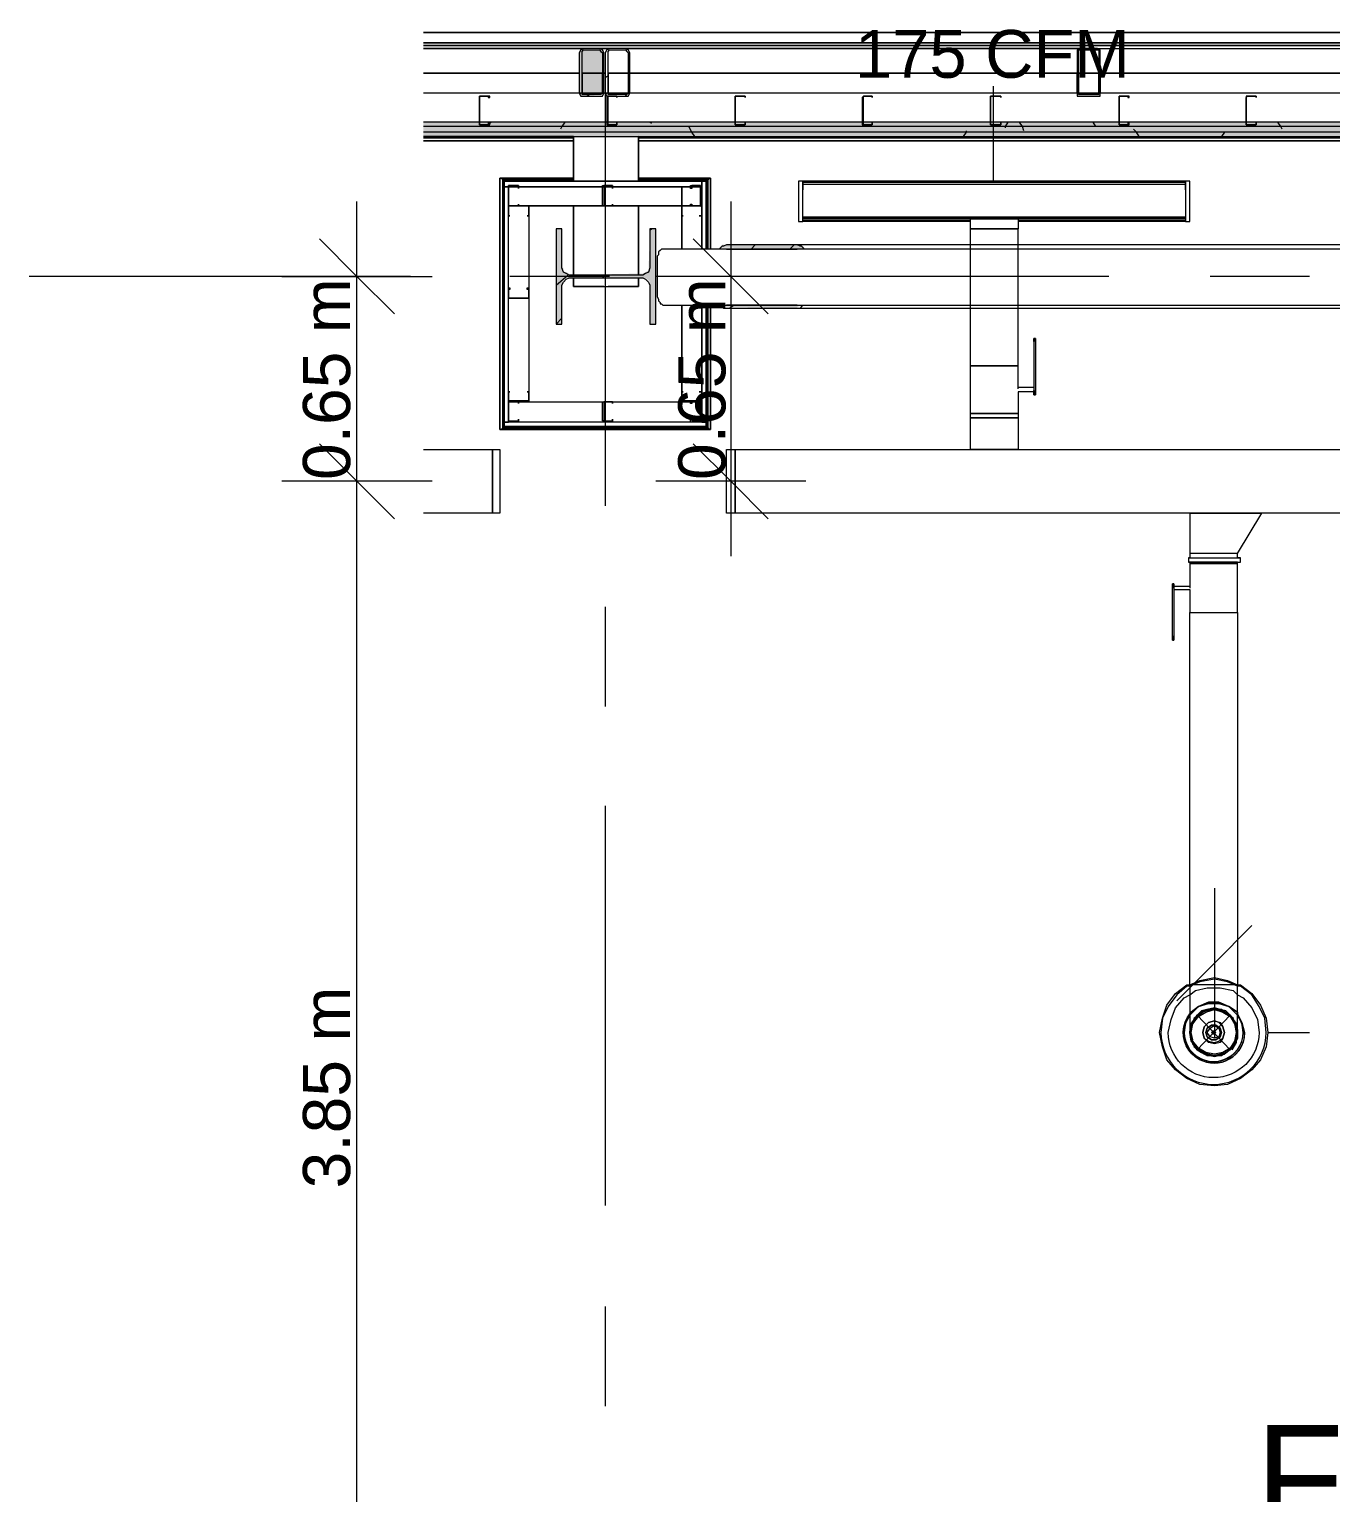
# Model space of a CAD drawing. Header units: metres. Extents: x -2 to 237, y -8 to 52.
# Drawn here: x 5.775 to 9.908, y 43.58 to 48.229 of the extents above; entities that cross this region are included whole.
import ezdxf

# ---------------------------------------------------------------- set-up
doc = ezdxf.new("R2010")
doc.units = ezdxf.units.M
doc.layers.add('HVAC - Ductos', color=5, linetype='Continuous', lineweight=0)
doc.layers.add('PDF3_Text', color=7, linetype='Continuous', lineweight=0)
doc.layers.add('PDF3_Geometry', color=7, linetype='Continuous', lineweight=0, true_color=0xaaaaaa)
doc.layers.add('PDF3_Solid Fills', color=7, linetype='Continuous', lineweight=0, true_color=0xffffff)
doc.styles.add('PDF ArialUnicodeMS-Bold-Identity-H', font='arial.ttf')
doc.styles.add('PDF Helvetica', font='')
doc.styles.get('PDF Helvetica').set_extended_font_data('Helvetica')

msp = doc.modelspace()

# ---------------------------------------------------------------- hatches: boundary and pattern name
at = {"layer": 'PDF3_Solid Fills', "lineweight": 0, "transparency": 33554559}
for points in [[(7.5994, 48.163), (7.5948, 48.1676), (7.5261, 48.1676), (7.5215, 48.1584), (7.5215, 48.0256), (7.5261, 48.0256), (7.5261, 48.0164), (7.5948, 48.021)], [(58.6858, 47.9293), (35.6222, 47.9339), (7.0265, 47.9339), (7.0265, 47.9201), (58.6858, 47.9201)], [(58.6537, 47.9018), (58.6721, 47.8972), (58.6721, 47.9201), (7.0265, 47.9201), (7.0265, 47.9018)], [(7.0265, 47.888), (58.6399, 47.888), (58.6536, 47.8835), (58.6537, 47.8835), (58.6537, 47.9018), (7.0265, 47.9018)], [(7.746, 47.5947), (7.7414, 47.4618), (7.7231, 47.4526), (7.4894, 47.448), (7.4894, 47.4526), (7.4802, 47.4572), (7.471, 47.4572), (7.471, 47.471), (7.4664, 47.471), (7.4664, 47.5947), (7.4481, 47.5947), (7.4481, 47.2922), (7.4664, 47.2922), (7.4664, 47.4205), (7.471, 47.4297), (7.4802, 47.4389), (7.7323, 47.4389), (7.746, 47.4251), (7.746, 47.2922), (7.7644, 47.2922), (7.7644, 47.5947)]]:
    msp.add_hatch(color=256, dxfattribs=at).paths.add_polyline_path(points)
h = msp.add_hatch(color=256, dxfattribs=at)
h.paths.add_polyline_path([(9.1715, 48.1676), (9.1761, 48.1631), (9.1761, 48.1676)])
h.paths.add_polyline_path([(9.1073, 48.1584), (9.1027, 48.1584), (9.1027, 48.0164), (9.1761, 48.0164), (9.1761, 48.1584), (9.1715, 48.1584), (9.1715, 48.021), (9.1073, 48.021)])
h.paths.add_polyline_path([(9.1073, 48.163), (9.1073, 48.1676), (9.1027, 48.1676)])
h.paths.add_polyline_path([(9.1669, 48.163), (9.1669, 48.1676), (9.1119, 48.1676)])
h = msp.add_hatch(color=256, dxfattribs=at)
h.paths.add_polyline_path([(7.9752, 47.3518), (7.989, 47.3472), (8.2136, 47.3426), (8.2136, 47.3472), (8.2273, 47.3518)])
h.paths.add_polyline_path([(8.2365, 47.5351), (8.2273, 47.5443), (7.9752, 47.5443), (7.9707, 47.5397), (7.9661, 47.5351), (8.2365, 47.5305)])

# ---------------------------------------------------------------- linework, layer by layer
at = {"layer": 'HVAC - Ductos', "lineweight": 0}
for points in [[(8.8369, 47.746), (8.8369, 48.0484)], [(9.4465, 47.723), (9.4465, 47.746), (9.4465, 47.7414), (8.2319, 47.7414), (8.2319, 47.746), (8.2319, 47.723)], [(9.4465, 47.746), (8.2319, 47.746)], [(6.8156, 10.4051), (6.8156, 11.4134), (6.8156, 14.7502), (6.8156, 18.2289), (6.8156, 25.5898), (6.8156, 26.3553), (6.8156, 29.417), (6.8156, 33.6429), (6.8156, 34.9721), (6.8156, 39.8809), (6.8156, 42.938), (6.8156, 46.7926), (6.8156, 47.6818)], [(8.0027, 47.6818), (8.0027, 46.5543)], [(8.2319, 47.6726), (8.2319, 47.6818), (8.2319, 47.691)], [(9.4465, 47.691), (9.4465, 47.6818), (9.4465, 47.6726)], [(8.7636, 47.6176), (8.2319, 47.6176), (8.2319, 47.6222), (8.2319, 47.6405), (8.2319, 47.6497)], [(8.2319, 47.636), (8.2319, 47.6405), (8.2319, 47.6451)], [(8.2319, 47.6222), (8.7636, 47.6222)], [(8.9652, 47.2372), (8.9652, 47.2418), (8.9652, 47.2463), (8.9652, 47.2418), (8.9652, 47.2372), (8.9652, 47.0814), (8.9652, 47.0768), (8.9652, 47.0722), (8.9652, 47.0676), (8.9652, 47.0722), (8.9652, 47.0768), (8.9652, 47.0814), (8.9652, 47.0768), (8.9148, 47.0768), (8.9148, 47.008), (8.9148, 46.9943), (8.9148, 46.8934), (8.9102, 46.8934), (8.9056, 46.8934), (8.8919, 46.8934), (8.8782, 46.8934), (8.8598, 46.8934), (8.8369, 46.8934), (8.8186, 46.8934), (8.8002, 46.8934), (8.7865, 46.8934), (8.7727, 46.8934), (8.7636, 46.8934), (8.7636, 46.9943), (8.7727, 46.9943), (8.7865, 46.9943), (8.8002, 46.9943), (8.8186, 46.9943), (8.8369, 46.9943), (8.8598, 46.9943), (8.8782, 46.9943), (8.8919, 46.9943), (8.9056, 46.9943), (8.9102, 46.9943), (8.9148, 46.9943), (8.9102, 46.9943), (8.9056, 46.9943), (8.8919, 46.9943), (8.8782, 46.9943), (8.8598, 46.9943), (8.8369, 46.9943), (8.8186, 46.9943), (8.8002, 46.9943), (8.7865, 46.9943), (8.7727, 46.9943), (8.7636, 46.9943), (8.7636, 47.008), (8.7727, 47.008), (8.7865, 47.008), (8.8002, 47.008), (8.8186, 47.008), (8.8369, 47.008), (8.8598, 47.008), (8.8782, 47.008), (8.8919, 47.008), (8.9056, 47.008), (8.9102, 47.008), (8.9148, 47.008), (8.9102, 47.008), (8.9056, 47.008), (8.8919, 47.008), (8.8782, 47.008), (8.8598, 47.008), (8.8369, 47.008), (8.8186, 47.008), (8.8002, 47.008), (8.7865, 47.008), (8.7727, 47.008), (8.7636, 47.008), (8.7636, 47.1593), (8.7727, 47.1593), (8.7865, 47.1593), (8.8002, 47.1593), (8.8186, 47.1593), (8.8369, 47.1593), (8.8598, 47.1593), (8.8782, 47.1593), (8.8919, 47.1593), (8.9056, 47.1593), (8.9102, 47.1593), (8.9148, 47.1593), (8.9102, 47.1593), (8.9056, 47.1593), (8.8919, 47.1593), (8.8782, 47.1593), (8.8598, 47.1593), (8.8369, 47.1593), (8.8186, 47.1593), (8.8002, 47.1593), (8.7865, 47.1593), (8.7727, 47.1593), (8.7636, 47.1593), (8.7636, 47.5947), (8.7636, 47.6268), (8.7682, 47.6268), (8.7727, 47.6268), (8.7865, 47.6268), (8.8002, 47.6268), (8.8186, 47.6268), (8.8369, 47.6268), (8.8598, 47.6268), (8.8782, 47.6268), (8.8919, 47.6268), (8.9011, 47.6268), (8.9102, 47.6268), (8.9148, 47.6268), (8.9148, 47.5947), (8.9102, 47.5947), (8.9011, 47.5947), (8.8919, 47.5947), (8.8782, 47.5947), (8.8598, 47.5947), (8.8369, 47.5947), (8.8186, 47.5947), (8.8002, 47.5947), (8.7865, 47.5947), (8.7727, 47.5947), (8.7682, 47.5947), (8.7636, 47.5947), (8.7727, 47.5947), (8.7865, 47.5947), (8.8002, 47.5947), (8.8186, 47.5947), (8.8369, 47.5947), (8.8598, 47.5947), (8.8782, 47.5947), (8.8919, 47.5947), (8.9056, 47.5947), (8.9102, 47.5947), (8.9148, 47.5947), (8.9102, 47.5947)], [(9.4465, 47.6497), (9.4465, 47.6405), (9.4465, 47.6222), (9.4465, 47.6176), (8.9148, 47.6176)], [(8.9148, 47.6222), (9.4465, 47.6222)], [(9.4465, 47.6451), (9.4465, 47.6405), (9.4465, 47.636)], [(6.6965, 47.5626), (6.8156, 47.4434), (6.9348, 47.3243)], [(8.1219, 47.3243), (8.0027, 47.4434), (7.8836, 47.5626)], [(8.9652, 47.0905), (8.9148, 47.0905), (8.9148, 47.1593), (8.9148, 47.5947)], [(6.5773, 47.4434), (6.8156, 47.4434), (7.054, 47.4434)], [(8.2411, 47.4434), (8.0027, 47.4434), (7.7644, 47.4434)], [(8.9698, 47.2463), (8.9652, 47.2463)], [(8.9698, 47.2372), (8.9698, 47.2418), (8.9698, 47.2463), (8.9698, 47.2418), (8.9698, 47.2372), (8.9698, 47.0814), (8.9698, 47.0768), (8.9698, 47.0722), (8.9698, 47.0676), (8.9698, 47.0722), (8.9698, 47.0768), (8.9698, 47.0814)], [(8.9148, 47.086), (8.9148, 47.0905)], [(8.9652, 47.0676), (8.9652, 47.0722), (8.9652, 47.0676)], [(8.9652, 47.0676), (8.9698, 47.0676)], [(8.9698, 47.0676), (8.9698, 47.0722), (8.9698, 47.0676)], [(6.6965, 46.9118), (6.8156, 46.7926), (6.9348, 46.6734)], [(8.1219, 46.6734), (8.0027, 46.7926), (7.8836, 46.9118)], [(7.0265, 46.8934), (7.2465, 46.8934), (7.2465, 46.6918), (7.0265, 46.6918)], [(7.054, 46.7926), (6.8156, 46.7926), (6.5773, 46.7926)], [(8.2411, 46.7926), (8.0027, 46.7926), (7.7644, 46.7926)], [(9.6115, 46.5634), (9.6894, 46.6918), (9.6848, 46.6918), (9.6665, 46.6918), (9.6436, 46.6918), (9.6115, 46.6918), (9.5382, 46.6918), (9.506, 46.6918), (9.4832, 46.6918), (9.4648, 46.6918), (9.4602, 46.6918), (9.4602, 46.5634)], [(9.4602, 46.6918), (9.4648, 46.6918), (9.4832, 46.6918), (9.506, 46.6918), (9.5382, 46.6918), (9.6115, 46.6918), (9.6436, 46.6918), (9.6665, 46.6918), (9.6848, 46.6918), (9.6894, 46.6918)], [(9.4602, 46.5497), (9.4556, 46.5497), (9.4648, 46.5497), (9.4786, 46.5497), (9.4969, 46.5497), (9.5152, 46.5497), (9.5382, 46.5497), (9.5565, 46.5497), (9.5794, 46.5497), (9.5932, 46.5497), (9.6069, 46.5497), (9.6161, 46.5497), (9.6207, 46.5497), (9.6161, 46.5497), (9.6115, 46.5497), (9.6115, 46.5634), (9.6023, 46.5634), (9.5886, 46.5634), (9.5748, 46.5634), (9.5565, 46.5634), (9.5382, 46.5634), (9.5152, 46.5634), (9.4969, 46.5634), (9.4832, 46.5634), (9.4694, 46.5634), (9.4648, 46.5634), (9.4602, 46.5634), (9.4602, 46.5497), (9.4648, 46.5497), (9.4694, 46.5497)], [(9.4602, 46.536), (9.4556, 46.536), (9.4648, 46.536), (9.4786, 46.536), (9.4969, 46.536), (9.5152, 46.536), (9.5382, 46.536), (9.5565, 46.536), (9.5794, 46.536), (9.5932, 46.536), (9.6069, 46.536), (9.6161, 46.536), (9.6207, 46.536), (9.6207, 46.5497)], [(9.4556, 46.5497), (9.4556, 46.536)], [(9.4786, 46.5497), (9.4832, 46.5497)], [(9.4969, 46.5497), (9.5152, 46.5497), (9.5382, 46.5497), (9.5565, 46.5497), (9.5748, 46.5497), (9.5794, 46.5497)], [(9.5106, 46.5634), (9.506, 46.5634)], [(9.5702, 46.5634), (9.5656, 46.5634), (9.561, 46.5634)], [(9.5886, 46.5497), (9.5932, 46.5497)], [(9.6023, 46.5497), (9.6069, 46.5497)], [(9.4098, 46.4488), (9.4602, 46.4488), (9.4602, 46.3756), (9.4648, 46.3756), (9.4694, 46.3756), (9.4832, 46.3756), (9.4969, 46.3756), (9.5152, 46.3756), (9.5382, 46.3756), (9.5565, 46.3756), (9.5748, 46.3756), (9.5886, 46.3756), (9.6023, 46.3756), (9.6115, 46.3756), (9.6115, 45.193), (9.6023, 45.193), (9.5886, 45.193), (9.5748, 45.193), (9.5565, 45.193), (9.5382, 45.193), (9.5152, 45.193), (9.4969, 45.193), (9.4832, 45.193), (9.4694, 45.193), (9.4648, 45.193), (9.4602, 45.193), (9.4602, 46.3756), (9.4648, 46.3756), (9.4694, 46.3756), (9.4832, 46.3756), (9.4969, 46.3756), (9.5152, 46.3756), (9.5382, 46.3756), (9.5565, 46.3756), (9.5748, 46.3756), (9.5886, 46.3756), (9.6023, 46.3756), (9.6115, 46.3756), (9.6115, 46.5314), (9.6023, 46.5314), (9.5886, 46.5314), (9.5748, 46.5314), (9.5565, 46.5314), (9.5382, 46.5314), (9.5152, 46.5314), (9.4969, 46.5314), (9.4832, 46.5314), (9.4694, 46.5314), (9.4648, 46.5314), (9.4602, 46.5314), (9.4602, 46.458), (9.4098, 46.458), (9.4098, 46.4534)], [(9.6115, 46.536), (9.6161, 46.536), (9.6207, 46.536)], [(9.4098, 46.4672), (9.4052, 46.4672)], [(9.4052, 46.3022), (9.4052, 46.2976), (9.4052, 46.293), (9.4052, 46.2884), (9.4052, 46.293), (9.4052, 46.2976), (9.4052, 46.3022), (9.4052, 46.4534), (9.4052, 46.458), (9.4052, 46.4626), (9.4052, 46.4672), (9.4052, 46.4626), (9.4052, 46.458), (9.4052, 46.4534)], [(9.4098, 46.458), (9.4098, 46.4626), (9.4098, 46.4672), (9.4098, 46.4626), (9.4098, 46.458), (9.4098, 46.4534), (9.4098, 46.3022), (9.4098, 46.2976), (9.4098, 46.293), (9.4098, 46.2884), (9.4098, 46.293), (9.4098, 46.2976), (9.4098, 46.3022)], [(9.4602, 46.458), (9.4602, 46.4534)], [(9.4052, 46.2884), (9.4098, 46.2884)], [(9.5382, 45.5001), (9.5382, 45.2618), (9.5382, 45.0234)], [(9.6573, 45.381), (9.5382, 45.2618), (9.419, 45.1426)], [(9.6115, 45.0463), (9.6115, 45.0692), (9.6115, 45.0968), (9.6115, 45.1334), (9.6115, 45.1746), (9.6115, 45.193), (9.6207, 45.193), (9.6573, 45.1655), (9.6848, 45.1288), (9.7032, 45.0876), (9.7078, 45.0418), (9.7032, 44.9959), (9.6848, 44.9546), (9.6573, 44.9226), (9.6207, 44.8951), (9.5794, 44.8768), (9.5382, 44.8722), (9.4923, 44.8768), (9.4511, 44.8951), (9.4144, 44.9226), (9.3869, 44.9546), (9.3732, 44.9959), (9.364, 45.0418), (9.3732, 45.0876), (9.3869, 45.1288), (9.4144, 45.1655), (9.4511, 45.193), (9.4602, 45.193), (9.4602, 45.1518), (9.4602, 45.1105), (9.4602, 45.0784), (9.4602, 45.0555), (9.4602, 45.0463)], [(9.4602, 45.193), (9.4923, 45.2068), (9.5382, 45.2159), (9.5794, 45.2068), (9.6115, 45.193)], [(9.6115, 45.1884), (9.5794, 45.2022), (9.5382, 45.2114), (9.4923, 45.2022), (9.4602, 45.1884)], [(9.6115, 45.193), (9.6023, 45.193), (9.5886, 45.193), (9.5748, 45.193), (9.5565, 45.193), (9.5382, 45.193), (9.5152, 45.193), (9.4969, 45.193), (9.4832, 45.193), (9.4694, 45.193), (9.4648, 45.193), (9.4602, 45.193)], [(9.4602, 45.1609), (9.4786, 45.1746), (9.5152, 45.1838), (9.5565, 45.1838), (9.5978, 45.1746), (9.6115, 45.1609)], [(9.6115, 45.0509), (9.6115, 45.0601), (9.6023, 45.0784), (9.5886, 45.0968), (9.5748, 45.1105), (9.5565, 45.1151), (9.5382, 45.1196), (9.5152, 45.1151), (9.4969, 45.1105), (9.4832, 45.0968), (9.4694, 45.0784), (9.4648, 45.0601), (9.4602, 45.0509)], [(9.6115, 45.0463), (9.6115, 45.0418), (9.6069, 45.0234), (9.6023, 45.0051), (9.5886, 44.9914), (9.5748, 44.9776), (9.5565, 44.973), (9.5382, 44.9684), (9.5198, 44.973), (9.5015, 44.9776), (9.4832, 44.9914), (9.474, 45.0051), (9.4648, 45.0234), (9.4648, 45.0418), (9.4648, 45.0601), (9.474, 45.0784), (9.4832, 45.0922), (9.506, 45.1105), (9.5106, 45.1151)], [(9.4648, 45.0692), (9.4832, 45.0968), (9.4648, 45.0692), (9.4694, 45.0738), (9.4832, 45.0922), (9.5015, 45.1059), (9.5198, 45.1151), (9.5382, 45.1151), (9.5565, 45.1151), (9.5748, 45.1059), (9.5886, 45.0922), (9.6023, 45.0784), (9.6069, 45.0601), (9.6115, 45.0418), (9.6115, 45.0234), (9.6023, 45.0051), (9.5886, 44.9868), (9.5748, 44.9776), (9.5565, 44.9684), (9.5382, 44.9684), (9.5152, 44.9684)], [(9.5656, 45.1105), (9.5382, 45.1196), (9.506, 45.1105), (9.4832, 45.0968), (9.506, 45.1105), (9.5382, 45.1196), (9.5656, 45.1105), (9.5886, 45.0968), (9.5656, 45.1105), (9.5886, 45.0922), (9.6023, 45.0738)], [(9.5106, 45.1105), (9.5382, 45.1151), (9.561, 45.1105)], [(9.561, 45.1151), (9.5656, 45.1105), (9.5702, 45.1105)], [(9.4602, 45.0418), (9.4648, 45.0692), (9.4602, 45.0418)], [(9.4602, 45.0509), (9.4602, 45.0418), (9.4648, 45.0234), (9.4648, 45.0188)], [(9.4694, 45.0188), (9.4648, 45.0418), (9.4694, 45.0692)], [(9.6115, 45.0509), (9.6115, 45.0418), (9.6115, 45.0234), (9.6069, 45.0142), (9.6069, 45.0096), (9.6023, 45.0051), (9.5886, 44.9868), (9.5748, 44.9776), (9.5656, 44.973), (9.5565, 44.9684), (9.5382, 44.9638), (9.5198, 44.9684)], [(9.6069, 45.0738), (9.6069, 45.0692), (9.6115, 45.0418), (9.6069, 45.0188), (9.6115, 45.0418), (9.6069, 45.0142), (9.6069, 45.0096), (9.5932, 44.9868)], [(9.506, 44.9776), (9.4832, 44.9914), (9.4694, 45.0096), (9.4648, 45.0142), (9.4602, 45.0418), (9.4648, 45.0142), (9.4832, 44.9868), (9.4694, 45.0051), (9.4648, 45.0234), (9.4602, 45.0418), (9.4602, 45.0463)], [(9.5152, 44.9684), (9.5106, 44.973), (9.506, 44.973), (9.4969, 44.9776), (9.4832, 44.9868), (9.4694, 45.0051), (9.4694, 45.0096), (9.4648, 45.0142), (9.4694, 45.0096)], [(9.5106, 44.973), (9.5382, 44.9684), (9.561, 44.973), (9.5382, 44.9684), (9.5106, 44.973), (9.506, 44.973), (9.4832, 44.9868), (9.4694, 45.0096)], [(9.6023, 45.0096), (9.5886, 44.9914), (9.5656, 44.9776)], [(9.6069, 45.0142), (9.5886, 44.9868), (9.5702, 44.973)], [(9.6069, 45.0142), (9.6069, 45.0096)], [(9.7078, 45.0418), (9.8406, 45.0418)], [(9.5886, 44.9868), (9.5656, 44.973), (9.5382, 44.9684), (9.506, 44.973), (9.4832, 44.9868), (9.4969, 44.9776), (9.5152, 44.9684), (9.5198, 44.9684)], [(9.5106, 44.973), (9.506, 44.973)]]:
    msp.add_lwpolyline(points, dxfattribs=at)
for points in [[(8.2181, 47.746), (8.2181, 47.6176), (8.2319, 47.6176), (8.2319, 47.746)], [(9.4465, 47.6314), (8.2319, 47.6314), (8.2319, 47.7368), (9.4465, 47.7368), (9.4465, 47.6314), (9.4465, 47.6268), (8.2319, 47.6268), (8.2319, 47.6314)], [(8.2319, 47.7276), (8.2319, 47.723), (8.2319, 47.7184), (8.2319, 47.723)], [(9.4602, 47.746), (9.4465, 47.746), (9.4465, 47.6176), (9.4602, 47.6176)], [(9.4465, 47.7184), (9.4465, 47.723), (9.4465, 47.7276), (9.4465, 47.723)], [(7.2465, 46.6918), (7.2465, 46.8934), (7.2694, 46.8934), (7.2694, 46.6918)], [(8.0164, 46.8934), (8.0164, 46.6918), (7.989, 46.6918), (7.989, 46.8934)], [(11.4815, 46.6918), (8.0164, 46.6918), (8.0164, 46.8934), (11.4815, 46.8934)], [(9.6115, 46.536), (9.6023, 46.536), (9.5886, 46.536), (9.5748, 46.536), (9.5565, 46.536), (9.5382, 46.536), (9.5152, 46.536), (9.4969, 46.536), (9.4832, 46.536), (9.4694, 46.536), (9.4648, 46.536), (9.4602, 46.536), (9.4602, 46.5314), (9.4648, 46.5314), (9.4694, 46.5314), (9.4832, 46.5314), (9.4969, 46.5314), (9.5152, 46.5314), (9.5382, 46.5314), (9.5565, 46.5314), (9.5748, 46.5314), (9.5886, 46.5314), (9.6023, 46.5314), (9.6115, 46.5314)], [(9.4648, 45.1059), (9.4878, 45.1242), (9.5198, 45.138), (9.5519, 45.138), (9.584, 45.1242), (9.6115, 45.1059), (9.6115, 45.1014), (9.6115, 45.1059), (9.584, 45.1242), (9.5519, 45.138), (9.5198, 45.138), (9.4878, 45.1242), (9.4648, 45.1059), (9.4602, 45.1014)], [(9.6069, 45.1014), (9.584, 45.1242), (9.5519, 45.1334), (9.5198, 45.1334), (9.4878, 45.1242), (9.4648, 45.1014), (9.4602, 45.0968), (9.4648, 45.1014), (9.4878, 45.1242), (9.5198, 45.1334), (9.5519, 45.1334), (9.584, 45.1242), (9.6069, 45.1014), (9.6115, 45.0968)], [(9.4694, 45.0692), (9.4878, 45.0922), (9.5106, 45.1059), (9.5382, 45.1151), (9.5656, 45.1059), (9.5886, 45.0922), (9.6023, 45.0692), (9.6069, 45.0418), (9.6023, 45.0142), (9.5886, 44.9914), (9.5656, 44.9776), (9.5382, 44.973), (9.5106, 44.9776), (9.4878, 44.9914), (9.4694, 45.0142), (9.4648, 45.0418)], [(9.6069, 45.0692), (9.5886, 45.0968), (9.6069, 45.0692), (9.6115, 45.0418)], [(9.6344, 45.0418), (9.6252, 45.0738), (9.6115, 45.1014), (9.6252, 45.0738)], [(9.506, 45.0601), (9.5015, 45.0418), (9.506, 45.0601), (9.5198, 45.0738), (9.5382, 45.0784), (9.5565, 45.0738), (9.5656, 45.0601), (9.5702, 45.0418), (9.5656, 45.0601), (9.5519, 45.0738), (9.5382, 45.0784), (9.5198, 45.0738)], [(9.5152, 45.0555), (9.5106, 45.0418), (9.5152, 45.0555), (9.529, 45.0646), (9.5428, 45.0646), (9.5565, 45.0555), (9.561, 45.0418), (9.5565, 45.0555), (9.5428, 45.0646), (9.529, 45.0646)], [(9.5244, 45.0555), (9.5382, 45.0646), (9.5519, 45.0555), (9.5565, 45.0418), (9.5519, 45.028), (9.5382, 45.0234), (9.5244, 45.028), (9.5152, 45.0418)], [(9.5656, 45.0234), (9.5702, 45.0418), (9.5656, 45.0234), (9.5565, 45.0096), (9.5382, 45.0051), (9.5198, 45.0096), (9.506, 45.0234), (9.5015, 45.0418), (9.506, 45.0234), (9.5198, 45.0142), (9.5382, 45.0096), (9.5519, 45.0142)], [(9.5565, 45.028), (9.561, 45.0418), (9.5565, 45.028), (9.5428, 45.0188), (9.529, 45.0188), (9.5152, 45.028), (9.5106, 45.0418), (9.5152, 45.028), (9.529, 45.0188), (9.5428, 45.0188)], [(9.5336, 45.0372), (9.5382, 45.0372), (9.5428, 45.0418), (9.5382, 45.0372), (9.5336, 45.0372), (9.529, 45.0418), (9.5336, 45.0463), (9.5382, 45.0463), (9.5428, 45.0418), (9.5382, 45.0463), (9.5336, 45.0463), (9.5336, 45.0418)], [(9.561, 44.973), (9.5656, 44.973), (9.5702, 44.973), (9.5656, 44.973)]]:
    msp.add_lwpolyline(points, close=True, dxfattribs=at)
for points in [[(9.4602, 45.1884), (9.4511, 45.1884), (9.419, 45.1609), (9.3915, 45.1242), (9.3732, 45.0876), (9.3686, 45.0418, 0.986375), (9.7032, 45.0418), (9.6986, 45.0876), (9.6802, 45.1242), (9.6573, 45.1609), (9.6207, 45.1884), (9.6115, 45.1884)], [(9.6115, 45.1609), (9.6298, 45.1518), (9.6573, 45.1196), (9.6756, 45.083), (9.6802, 45.0418, -0.994592), (9.3915, 45.0418), (9.4006, 45.083), (9.4144, 45.1196), (9.4419, 45.1518), (9.4602, 45.1609)]]:
    msp.add_lwpolyline(points, format="xyb", dxfattribs=at)
msp.add_lwpolyline([(9.4419, 45.0418, 1.010987), (9.6344, 45.0418, -1.405169), (9.4602, 45.1014), (9.4465, 45.0738), (9.4419, 45.0418), (9.4465, 45.0738), (9.4602, 45.0968, 1.369196), (9.6298, 45.0418), (9.6252, 45.0738), (9.6115, 45.0968, -1.369199)], format="xyb", close=True, dxfattribs=at)
at = {"layer": 'PDF3_Geometry', "lineweight": 0}
for points in [[(7.604, 48.218), (7.0265, 48.218)], [(9.1394, 48.218), (7.604, 48.218)], [(10.6702, 48.218), (9.1394, 48.218)], [(7.604, 48.186), (7.0265, 48.186)], [(7.604, 48.1768), (7.0265, 48.1768)], [(7.5352, 48.1676), (7.0265, 48.1676)], [(7.5352, 48.0164), (7.5856, 48.0164), (7.5948, 48.0164), (7.5994, 48.0256), (7.5994, 48.1539), (7.5948, 48.163), (7.5856, 48.1676), (7.5352, 48.1676), (7.5261, 48.163), (7.5215, 48.1539), (7.5215, 48.0256), (7.5261, 48.0164)], [(7.604, 48.1676), (7.5856, 48.1676)], [(9.1394, 48.186), (7.604, 48.186)], [(9.1394, 48.1768), (7.604, 48.1768)], [(7.6177, 48.1676), (7.604, 48.1676)], [(9.1761, 48.1584), (9.1761, 48.163), (9.1669, 48.1676), (9.1119, 48.1676), (9.1027, 48.163), (9.1027, 48.1584), (9.1027, 48.0256), (9.1027, 48.0164), (9.1119, 48.0164), (9.1669, 48.0164), (9.1761, 48.0164), (9.1761, 48.0256)], [(10.6702, 48.186), (9.1394, 48.186)], [(10.6702, 48.1768), (9.1394, 48.1768)], [(7.5352, 48.021), (7.5306, 48.021), (7.5306, 48.0256), (7.5306, 48.1539), (7.5306, 48.1584), (7.5352, 48.163), (7.5856, 48.163), (7.5902, 48.1584), (7.5948, 48.1539), (7.5948, 48.0256), (7.5902, 48.021), (7.5856, 48.021)], [(7.6773, 48.0256), (7.6727, 48.021), (7.6681, 48.021), (7.6177, 48.021), (7.6131, 48.021), (7.6131, 48.0256), (7.6131, 48.1539), (7.6131, 48.1584), (7.6177, 48.163), (7.6681, 48.163), (7.6727, 48.1584), (7.6773, 48.1539)], [(9.1119, 48.163), (9.1669, 48.163), (9.1715, 48.163), (9.1715, 48.1584), (9.1715, 48.0256), (9.1715, 48.021), (9.1669, 48.021), (9.1119, 48.021), (9.1073, 48.021), (9.1073, 48.0256), (9.1073, 48.1584), (9.1073, 48.163)], [(7.0265, 48.0897), (7.5215, 48.0897)], [(7.5306, 48.0897), (7.5948, 48.0897)], [(7.5994, 48.0897), (7.604, 48.0897)], [(7.6131, 48.0897), (7.6773, 48.0897)], [(7.6819, 48.0897), (9.1027, 48.0897)], [(9.1073, 48.0897), (9.1394, 48.0897), (9.1715, 48.0897), (9.1394, 48.0897)], [(9.1761, 48.0897), (10.6336, 48.0897)], [(7.2373, 48.0164), (7.2052, 48.0164), (7.2052, 48.0118), (7.2052, 47.9247), (7.2373, 47.9247), (7.2373, 47.9339), (7.2327, 47.9339), (7.2327, 47.9247), (7.2052, 47.9247), (7.2052, 48.0118), (7.2052, 48.0164), (7.2327, 48.0164), (7.2327, 48.0118), (7.2373, 48.0118)], [(7.6406, 48.0164), (7.6131, 48.0164), (7.6086, 48.0164), (7.6086, 48.0118), (7.6086, 47.9247), (7.6131, 47.9247), (7.6406, 47.9247), (7.6406, 47.9339), (7.6406, 47.9247), (7.6131, 47.9247), (7.6131, 48.0118), (7.6131, 48.0164), (7.6406, 48.0164), (7.6406, 48.0118)], [(8.0486, 48.0164), (8.0164, 48.0164), (8.0164, 48.0118), (8.0164, 47.9247), (8.0486, 47.9247), (8.0486, 47.9339), (8.0486, 47.9247), (8.0164, 47.9247), (8.0164, 48.0118), (8.0164, 48.0164), (8.0486, 48.0164), (8.0486, 48.0118)], [(8.4519, 48.0164), (8.4244, 48.0164), (8.4198, 48.0118), (8.4198, 47.9247), (8.4244, 47.9247), (8.4519, 47.9247), (8.4519, 47.9339), (8.4519, 47.9247), (8.4244, 47.9247), (8.4244, 48.0118), (8.4244, 48.0164), (8.4519, 48.0164), (8.4519, 48.0118)], [(8.8598, 48.0164), (8.8323, 48.0164), (8.8277, 48.0164), (8.8277, 48.0118), (8.8277, 47.9247), (8.8323, 47.9247), (8.8598, 47.9247), (8.8598, 47.9339), (8.8598, 47.9247), (8.8323, 47.9247), (8.8277, 47.9247), (8.8277, 48.0118), (8.8277, 48.0164), (8.8323, 48.0164), (8.8598, 48.0164), (8.8598, 48.0118)], [(9.2678, 48.0164), (9.2356, 48.0164), (9.2356, 48.0118), (9.2356, 47.9247), (9.2678, 47.9247), (9.2678, 47.9339), (9.2632, 47.9339), (9.2632, 47.9247), (9.2356, 47.9247), (9.2356, 48.0118), (9.2356, 48.0164), (9.2632, 48.0164), (9.2632, 48.0118), (9.2678, 48.0118)], [(9.671, 48.0164), (9.6436, 48.0164), (9.639, 48.0164), (9.639, 48.0118), (9.639, 47.9247), (9.6436, 47.9247), (9.671, 47.9247), (9.671, 47.9339), (9.671, 47.9247), (9.6436, 47.9247), (9.639, 47.9247), (9.639, 48.0118), (9.6436, 48.0164), (9.671, 48.0164), (9.671, 48.0118)], [(7.5031, 47.888), (7.0265, 47.888)], [(7.5031, 47.888), (7.5031, 47.746)], [(7.7094, 47.888), (7.7094, 47.746)], [(16.7065, 47.8834), (7.7094, 47.888)], [(7.0265, 47.8834), (7.5031, 47.8834)], [(7.0265, 47.8834), (7.5031, 47.8834)], [(7.0265, 47.8743), (7.5031, 47.8743)], [(7.0265, 47.8743), (7.5031, 47.8743)], [(7.7094, 47.8743), (16.7065, 47.8743)], [(7.7094, 47.8743), (16.7065, 47.8743)], [(7.2785, 46.9622), (7.2785, 47.7506), (7.5031, 47.7506), (7.2785, 47.7506), (7.274, 47.7552), (7.2694, 47.7552), (7.2694, 46.9576), (7.2694, 47.7552), (7.5031, 47.7552), (7.2694, 47.7552), (7.5031, 47.7552), (7.2694, 47.7552), (7.2694, 46.9576), (7.9386, 46.9576), (7.9386, 47.3518), (7.9386, 46.9576), (7.2694, 46.9576), (7.2694, 47.7552), (7.274, 47.7552), (7.2785, 47.7506)], [(7.9386, 47.5305), (7.9386, 47.7552), (7.7094, 47.7552), (7.9386, 47.7552)], [(7.9386, 47.7552), (7.934, 47.7552), (7.9294, 47.7506), (7.9294, 47.746), (7.9248, 47.746), (7.9248, 47.5305), (7.9248, 47.746), (7.9248, 47.5305), (7.9248, 47.746), (7.9294, 47.746), (7.9294, 47.7506), (7.934, 47.7552), (7.9386, 47.7552), (7.9386, 47.5305), (7.9386, 47.7552), (7.7094, 47.7552), (7.9386, 47.7552), (7.934, 47.7552), (7.9294, 47.7506), (7.934, 47.7552)], [(7.9294, 47.5305), (7.9294, 47.746), (7.7094, 47.746), (7.9248, 47.746), (7.9294, 47.746), (7.7094, 47.746), (7.9248, 47.746), (7.9294, 47.746), (7.9294, 47.5305), (7.9294, 47.7506), (7.7094, 47.7506), (7.9294, 47.7506)], [(7.5031, 47.746), (7.2785, 47.746), (7.2785, 46.9668), (7.2785, 46.9622), (7.274, 46.9576), (7.2694, 46.9576), (7.274, 46.9576), (7.2785, 46.9622), (7.2785, 46.9668), (7.2785, 47.746)], [(7.2831, 46.9805), (7.2969, 46.9805), (7.2969, 47.7276), (7.2831, 47.7276)], [(7.2969, 47.668), (7.2969, 47.7276), (7.2969, 47.7322), (7.329, 47.7322), (7.329, 47.723), (7.329, 47.7322), (7.2969, 47.7322), (7.2969, 47.7276), (7.2969, 47.668), (7.329, 47.668)], [(7.361, 47.668), (7.8469, 47.668), (7.8469, 47.7276), (7.2969, 47.7276), (7.2969, 47.668)], [(7.5994, 47.668), (7.5948, 47.668), (7.5948, 47.7276), (7.5948, 47.7322), (7.5994, 47.7322), (7.6269, 47.7322), (7.6269, 47.723), (7.6269, 47.7322), (7.5994, 47.7322), (7.5994, 47.7276), (7.5994, 47.668), (7.6269, 47.668)], [(7.9064, 47.7322), (7.9064, 47.7276), (7.9064, 47.668), (7.8744, 47.668), (7.8744, 47.6726), (7.879, 47.6726), (7.879, 47.668), (7.9064, 47.668), (7.9064, 47.7276), (7.9064, 47.7322), (7.879, 47.7322), (7.879, 47.723), (7.8744, 47.723), (7.8744, 47.7322)], [(7.2969, 47.6634), (7.2969, 47.668), (7.3015, 47.668), (7.361, 47.668), (7.361, 47.6634), (7.361, 47.636), (7.3564, 47.636), (7.361, 47.636), (7.361, 47.6634), (7.361, 47.668), (7.3015, 47.668), (7.2969, 47.668), (7.2969, 47.6634), (7.2969, 47.636)], [(7.329, 47.6726), (7.329, 47.668)], [(7.5031, 47.668), (7.5031, 47.448)], [(7.6269, 47.6726), (7.6269, 47.668)], [(7.7094, 47.668), (7.7094, 47.448)], [(7.8469, 47.6634), (7.8469, 47.668), (7.9064, 47.668), (7.911, 47.668), (7.911, 47.6634), (7.911, 47.636), (7.9019, 47.636), (7.911, 47.636), (7.911, 47.6634), (7.9064, 47.668), (7.8469, 47.668), (7.8469, 47.6634), (7.8469, 47.636)], [(7.3015, 47.636), (7.2969, 47.636)], [(7.8515, 47.636), (7.8469, 47.636)], [(7.7644, 47.2922), (7.7644, 47.5947), (7.746, 47.5947), (7.746, 47.471), (7.7414, 47.4572), (7.7323, 47.4526), (7.7231, 47.448), (7.4894, 47.448), (7.4802, 47.4526), (7.471, 47.4572), (7.4664, 47.471), (7.4664, 47.5947), (7.4481, 47.5947), (7.4481, 47.2922), (7.4664, 47.2922), (7.4664, 47.416), (7.471, 47.4251), (7.4802, 47.4343), (7.4894, 47.4389), (7.7231, 47.4389), (7.7323, 47.4343), (7.7414, 47.4251), (7.746, 47.416), (7.746, 47.2922)], [(7.7094, 47.4389), (7.7094, 47.4114)], [(7.361, 47.3747), (7.3015, 47.3747), (7.2969, 47.3747), (7.2969, 47.4068), (7.3015, 47.4068), (7.3015, 47.4022), (7.2969, 47.4022), (7.2969, 47.3747), (7.3015, 47.3747), (7.361, 47.3747), (7.361, 47.4022), (7.3564, 47.4022), (7.3564, 47.4068), (7.361, 47.4068)], [(7.9248, 46.9668), (7.9294, 46.9668), (7.9294, 47.3518), (7.9294, 46.9622), (7.2785, 46.9622), (7.274, 46.9576), (7.2694, 46.9576), (7.9386, 46.9576), (7.934, 46.9576), (7.9294, 46.9622), (7.9294, 46.9668), (7.9248, 46.9668), (7.2831, 46.9668), (7.9248, 46.9668), (7.9248, 47.0447), (7.9248, 47.3518)], [(7.2785, 46.9668), (7.9248, 46.9668), (7.2831, 46.9668), (7.9248, 46.9668), (7.9294, 46.9668), (7.9294, 46.9622), (7.934, 46.9576), (7.9386, 46.9576), (7.934, 46.9576), (7.9294, 46.9622), (7.9294, 47.3518), (7.9294, 46.9668)], [(7.361, 47.0493), (7.361, 47.0447), (7.3015, 47.0447), (7.2969, 47.0447), (7.2969, 47.0493), (7.2969, 47.0768), (7.3015, 47.0768), (7.2969, 47.0768), (7.2969, 47.0493), (7.3015, 47.0493), (7.361, 47.0493), (7.361, 47.0768)], [(7.3564, 47.0768), (7.361, 47.0768)], [(7.911, 47.0493), (7.911, 47.0447), (7.9064, 47.0447), (7.8469, 47.0447), (7.8469, 47.0493), (7.8469, 47.0768), (7.8515, 47.0768), (7.8469, 47.0768), (7.8469, 47.0493), (7.9064, 47.0493), (7.911, 47.0493), (7.911, 47.0768)], [(7.9019, 47.0768), (7.911, 47.0768)], [(7.2969, 46.9805), (7.2969, 46.9851), (7.2969, 47.0447), (7.329, 47.0447), (7.329, 47.0401), (7.329, 47.0447), (7.2969, 47.0447), (7.2969, 46.9851), (7.329, 46.9851), (7.329, 46.9897), (7.329, 46.9805)], [(7.5994, 46.9805), (7.5994, 46.9851), (7.5948, 46.9851), (7.5948, 47.0447), (7.5994, 47.0447), (7.6269, 47.0447), (7.6269, 47.0401), (7.6269, 47.0447), (7.5994, 47.0447), (7.5994, 46.9851), (7.6269, 46.9851), (7.6269, 46.9897), (7.6269, 46.9805)], [(7.9064, 47.0447), (7.9064, 46.9851), (7.9064, 46.9805), (7.8744, 46.9805), (7.8744, 46.9897), (7.879, 46.9897), (7.879, 46.9851), (7.9064, 46.9851), (7.9064, 47.0447), (7.879, 47.0447), (7.879, 47.0401), (7.8744, 47.0401), (7.8744, 47.0447)]]:
    msp.add_lwpolyline(points, close=True, dxfattribs=at)
for points in [[(7.6406, 48.0164), (7.6681, 48.0164), (7.6773, 48.0164), (7.6819, 48.0256), (7.6819, 48.1539), (7.6773, 48.163), (7.6681, 48.1676), (7.6177, 48.1676), (7.6086, 48.163), (7.604, 48.1539), (7.604, 48.0256), (7.6086, 48.0164), (7.6177, 48.0164)], [(9.1119, 48.1676), (7.6681, 48.1676), (9.1394, 48.1676), (10.6702, 48.1676), (12.1369, 48.1676), (10.7024, 48.1676)], [(9.1669, 48.1676), (10.6428, 48.1676)], [(7.6773, 48.1447), (7.6819, 48.1493)], [(9.1715, 48.1356), (9.1761, 48.1401)], [(7.5215, 48.0897), (7.5215, 48.0256), (7.5261, 48.0256)], [(7.5306, 48.0897), (7.5306, 48.0256)], [(7.5948, 48.0256), (7.5948, 48.0897)], [(7.5994, 48.0256), (7.5994, 48.0897)], [(7.604, 48.1172), (7.604, 47.6451)], [(7.604, 48.0897), (7.604, 48.0256), (7.6086, 48.0256)], [(7.604, 48.0759), (7.6131, 48.0805)], [(7.6131, 48.0897), (7.6131, 48.0256)], [(7.6773, 48.0897), (7.6773, 48.0256), (7.6819, 48.0302)], [(7.6819, 48.0256), (7.6819, 48.0897)], [(9.1027, 48.0256), (9.1027, 48.0897)], [(9.1073, 48.0897), (9.1073, 48.0256)], [(9.1715, 48.0256), (9.1715, 48.0897)], [(9.1761, 48.0897), (9.1761, 48.0256)], [(58.7775, 46.6138), (58.7775, 47.0172), (58.7775, 47.4251), (58.7775, 47.8284), (58.7775, 47.8834), (58.7775, 47.9293), (58.7775, 48.0118), (58.7775, 48.021), (7.0265, 48.0256)], [(7.5948, 48.0622), (7.5994, 48.0668)], [(9.1027, 48.0622), (9.1073, 48.0668)], [(7.5444, 48.0164), (7.5536, 48.021)], [(7.6681, 48.0164), (7.6727, 48.021)], [(7.6086, 47.9339), (7.2052, 47.9339), (7.0265, 47.9339)], [(8.4198, 47.9339), (8.0164, 47.9339), (7.6131, 47.9339)], [(10.4502, 47.9339), (10.0469, 47.9339), (9.639, 47.9339), (9.2356, 47.9339), (8.8277, 47.9339), (8.4244, 47.9339)], [(58.6721, 35.7008), (58.6721, 47.8834), (58.6721, 47.8972), (58.6721, 47.9155), (7.0265, 47.9201)], [(58.6537, 35.7008), (58.6537, 47.8834), (58.6537, 47.8972), (7.0265, 47.9018)], [(7.0265, 47.888), (58.6399, 47.8834), (58.6399, 35.7008), (48.2128, 35.7008), (48.2128, 35.6871), (58.6399, 35.6871), (58.6399, 34.1837), (45.3206, 34.1837), (44.8348, 34.1837), (44.6515, 34.1837), (41.7273, 34.1837)], [(7.5031, 47.888), (7.0265, 47.888)], [(7.0265, 47.888), (7.5031, 47.888)], [(7.5031, 47.888), (7.0265, 47.888)], [(7.0265, 47.888), (7.5031, 47.888)], [(16.7065, 47.8834), (7.7094, 47.888)], [(7.7094, 47.888), (16.7065, 47.8834)], [(16.7065, 47.8834), (7.7094, 47.888)], [(7.7094, 47.888), (16.7065, 47.8834)], [(7.7094, 47.8834), (16.7065, 47.8834)], [(16.7065, 47.8834), (7.7094, 47.8834)], [(7.7094, 47.8834), (16.7065, 47.8834)], [(16.7065, 47.8834), (7.7094, 47.8834)], [(7.911, 46.9805), (7.2969, 46.9805), (7.2969, 47.0447), (7.2969, 47.668), (7.361, 47.668), (7.361, 47.0447), (7.8469, 47.0447), (7.8469, 47.3518), (7.8469, 47.0447), (7.911, 47.0447), (7.911, 47.3518), (7.911, 46.9805), (7.9248, 46.9805), (7.9248, 47.3518), (7.9248, 46.9668), (7.9248, 47.3518), (7.9248, 46.9668), (7.9248, 47.3518), (7.9248, 46.9668), (7.2785, 46.9668), (7.9294, 46.9668), (7.9248, 46.9668), (7.9248, 46.9805), (7.2831, 46.9805), (7.2831, 46.9668), (7.2831, 47.746), (7.5031, 47.746), (7.2785, 47.746), (7.2785, 47.7506), (7.274, 47.7552), (7.2694, 47.7552), (7.274, 47.7552), (7.2785, 47.7506), (7.2785, 47.746), (7.2785, 46.9668), (7.2785, 47.746)], [(7.2785, 47.746), (7.5031, 47.746), (7.2831, 47.746), (7.2831, 46.9668), (7.2831, 47.0447), (7.2831, 47.668), (7.2831, 47.746), (7.8469, 47.746), (7.9248, 47.746), (7.911, 47.746), (7.2831, 47.746), (7.2831, 47.7276), (7.911, 47.7276), (7.911, 47.746), (7.911, 47.5305), (7.911, 47.7276), (7.8469, 47.7276), (7.8469, 47.668), (7.8469, 47.5305), (7.8469, 47.668), (7.361, 47.668), (7.361, 47.0447), (7.2969, 47.0447), (7.361, 47.0447), (7.8469, 47.0447), (7.911, 47.0447), (7.911, 46.9805)], [(7.2831, 47.746), (7.2831, 46.9668), (7.2831, 47.746)], [(7.9248, 47.746), (7.2831, 47.746), (7.9248, 47.746)], [(7.7094, 47.746), (7.9248, 47.746)], [(7.7094, 47.746), (7.9248, 47.746)], [(7.9248, 47.5305), (7.9248, 47.746)], [(7.9248, 47.5305), (7.9248, 47.746), (7.9248, 47.5305)], [(7.9248, 47.5305), (7.9248, 47.746)], [(7.604, 47.6451), (7.604, 46.7147)], [(7.746, 47.5901), (7.7506, 47.5947)], [(11.8298, 47.5305), (7.7873, 47.5305), (7.7827, 47.5305), (7.7781, 47.5259), (7.7736, 47.5213), (7.7736, 47.5122), (7.769, 47.5076), (7.769, 47.3793), (7.7736, 47.3701), (7.7736, 47.3655), (7.7781, 47.361), (7.7781, 47.3564), (7.7827, 47.3564), (7.7873, 47.3518), (11.8298, 47.3518)], [(8.2365, 47.5305), (8.2319, 47.5351), (8.2273, 47.5397), (8.2227, 47.5397), (8.2136, 47.5443), (8.209, 47.5443), (7.9936, 47.5443), (7.989, 47.5443), (7.9798, 47.5397), (7.9752, 47.5397), (7.9707, 47.5351), (7.9661, 47.5305)], [(7.989, 47.5305), (7.9936, 47.5305), (8.209, 47.5305), (8.2136, 47.5305)], [(8.0669, 47.5305), (8.0806, 47.5443)], [(8.1906, 47.5305), (8.2044, 47.5443)], [(11.9307, 47.5305), (11.9261, 47.5351), (11.9261, 47.5397), (11.9215, 47.5443), (11.917, 47.5443), (8.209, 47.5443)], [(6.2519, 47.4434), (5.7752, 47.4434)], [(6.9852, 47.4434), (6.2519, 47.4434)], [(7.6177, 47.4434), (7.3015, 47.4434)], [(7.4481, 47.416), (7.4848, 47.448)], [(7.5031, 47.4389), (7.5031, 47.4114), (7.5031, 47.4389)], [(7.5948, 47.4389), (7.604, 47.448)], [(9.2036, 47.4434), (7.934, 47.4434)], [(9.8406, 47.4434), (9.5244, 47.4434)], [(7.5856, 47.4114), (7.5902, 47.4114), (7.5948, 47.4114), (7.5994, 47.4114), (7.5948, 47.4114), (7.5902, 47.4114), (7.5856, 47.4114), (7.5031, 47.4114), (7.7094, 47.4114), (7.6269, 47.4114), (7.6223, 47.4114), (7.6177, 47.4114), (7.6131, 47.4114), (7.6177, 47.4114), (7.6223, 47.4114), (7.6269, 47.4114)], [(7.9386, 46.9576), (7.9386, 47.3518)], [(7.9386, 47.3518), (7.9386, 46.9576)], [(7.9661, 47.3518), (7.9707, 47.3518), (7.9752, 47.3472), (7.9798, 47.3426), (7.989, 47.3426), (7.9936, 47.3426), (8.209, 47.3426), (8.2136, 47.3426), (8.2227, 47.3426), (8.2273, 47.3472), (8.2319, 47.3518), (8.2365, 47.3518)], [(8.2136, 47.3518), (8.209, 47.3518), (7.9936, 47.3518), (7.989, 47.3518)], [(7.9981, 47.3426), (8.0118, 47.3518)], [(8.209, 47.3426), (11.917, 47.3426), (11.9215, 47.3426), (11.9261, 47.3426), (11.9261, 47.3472), (11.9307, 47.3518), (11.9307, 47.3564)], [(7.4481, 47.2922), (7.4664, 47.3106)], [(7.2694, 46.9576), (7.274, 46.9576), (7.2785, 46.9622)], [(7.2694, 46.9576), (7.9386, 46.9576)], [(7.2785, 46.9622), (7.9294, 46.9622)], [(7.2831, 46.9668), (7.9248, 46.9668), (7.2831, 46.9668)], [(7.9386, 46.9576), (7.934, 46.9576), (7.9294, 46.9622)], [(7.604, 46.3938), (7.604, 46.0776)], [(7.604, 45.7614), (7.604, 44.4918)], [(7.604, 44.1709), (7.604, 43.8546)]]:
    msp.add_lwpolyline(points, dxfattribs=at)
at = {"layer": 'PDF3_Geometry', "color": 254, "lineweight": 0, "true_color": 0xeaeaea}
for points in [[(7.2419, 47.9339), (7.2327, 47.9247)], [(7.4756, 47.9339), (7.4664, 47.9201), (7.4618, 47.911)], [(7.7506, 47.9293), (7.746, 47.9339)], [(8.8827, 47.9339), (8.8736, 47.9201), (8.8736, 47.9155)], [(8.9332, 47.9064), (8.9286, 47.9201), (8.9194, 47.9339)], [(9.1623, 47.9201), (9.1532, 47.9339)], [(9.7536, 47.911), (9.749, 47.9201), (9.7398, 47.9339)], [(7.8881, 47.888), (7.879, 47.9018), (7.8698, 47.9201)], [(8.7498, 47.9064), (8.7498, 47.9018), (8.7406, 47.888)], [(9.2998, 47.888), (9.2906, 47.9018), (9.2814, 47.911)], [(9.5702, 47.9018), (9.561, 47.888)]]:
    msp.add_lwpolyline(points, dxfattribs=at)
at = {"layer": 'PDF3_Geometry', "color": 254, "lineweight": 0, "true_color": 0xd2d2d2}
msp.add_lwpolyline([(7.6086, 47.9568), (7.6131, 47.9568)], dxfattribs=at)
at = {"layer": 'PDF3_Geometry', "color": 8, "lineweight": 0, "true_color": 0x808080}
msp.add_lwpolyline([(9.5978, 45.0876), (9.561, 45.1151), (9.5152, 45.1151), (9.474, 45.0876), (9.4602, 45.0418), (9.474, 44.9959), (9.5152, 44.9684), (9.561, 44.9684), (9.5978, 44.9959), (9.6115, 45.0418)], close=True, dxfattribs=at)
for points in [[(9.4832, 45.0968), (9.5886, 44.9868)], [(9.5886, 45.0968), (9.4832, 44.9868)]]:
    msp.add_lwpolyline(points, dxfattribs=at)

# ---------------------------------------------------------------- texts
at = {"layer": 'PDF3_Text', "lineweight": 0, "insert": (8.3973, 48.1493), "char_height": 0.15195, "attachment_point": 4, "style": 'PDF Helvetica'}
msp.add_mtext('175 CFM', dxfattribs=at)
at = {"layer": 'PDF3_Text', "lineweight": 0, "char_height": 0.15008, "attachment_point": 4, "rotation": 90, "style": 'PDF Helvetica'}
for s, insert in [('0.65 m', (6.7201, 46.7968)), ('0.65 m', (7.9118, 46.7968)), ('3.85 m', (6.7201, 44.5463))]:
    msp.add_mtext(s, dxfattribs=dict(at, insert=insert))
at = {"layer": 'PDF3_Text', "color": 232, "lineweight": 70, "true_color": 0xe91e64, "insert": (9.6681, 43.6296), "char_height": 0.33001, "attachment_point": 4, "style": 'PDF ArialUnicodeMS-Bold-Identity-H'}
msp.add_mtext('F77', dxfattribs=at)

doc.saveas('drawing.dxf')
